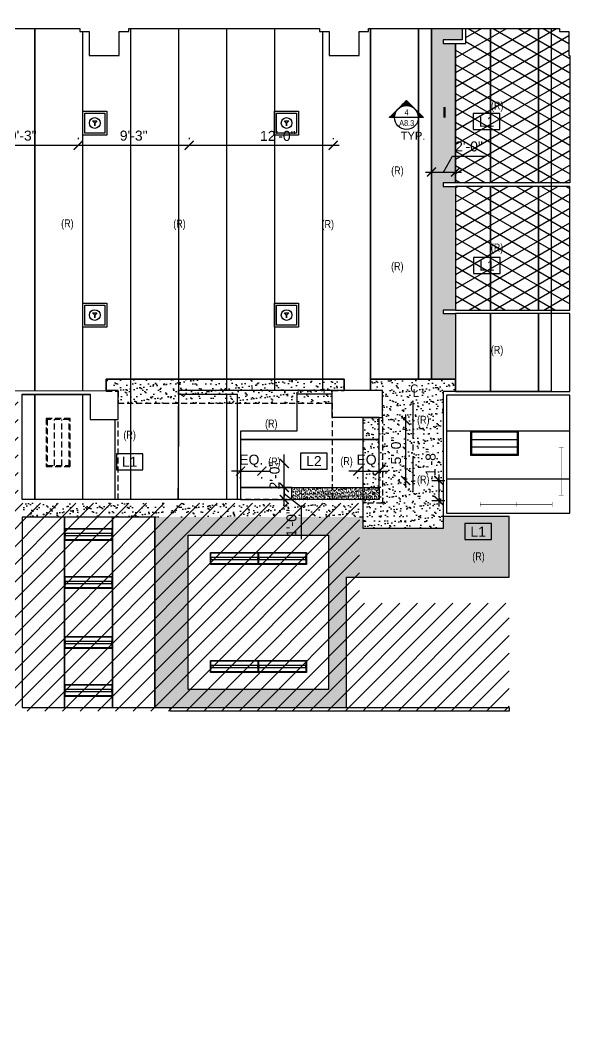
# Model space of a CAD drawing. Header units: inches. Extents: x 435 to 7273, y 589 to 6698.
# Drawn here: x 1720 to 2270, y 589 to 1604 of the extents above; entities that cross this region are included whole.
import ezdxf
from ezdxf.enums import TextEntityAlignment as Align

# ---------------------------------------------------------------- set-up
doc = ezdxf.new("R2010")
doc.units = ezdxf.units.IN
doc.header["$LTSCALE"] = 96
doc.header["$MEASUREMENT"] = 0
doc.linetypes.add('CENTER4', pattern=[0.5625, 0.375, -0.0625, 0.0625, -0.0625])
doc.linetypes.add('HIDDEN4', pattern=[0.09375, 0.0625, -0.03125])
for name, color, linetype in [('A-Anno-Clng', 7, 'Continuous'), ('A-Anno-Demo', 7, 'Continuous'), ('A-ANNO-DIMS-96', 4, 'Continuous'), ('A-Anno-Flor', 7, 'Continuous'), ('A-Clng-Demo', 7, 'HIDDEN4'), ('A-Clng-Exst', 7, 'Continuous'), ('A-Clng-Grid-Exst', 11, 'Continuous'), ('A-Clng-Grid-Neww', 43, 'Continuous'), ('A-Clng-Neww', 94, 'Continuous'), ('A-Clng-Patt', 13, 'Continuous'), ('A-Clng-Sound', 1, 'Continuous'), ('A-Grid-Clip', 231, 'Continuous'), ('A-Lite-Demo', 4, 'HIDDEN4'), ('A-Lite-Exst', 55, 'Continuous'), ('A-Lite-Neww', 181, 'Continuous')]:
    doc.layers.add(name, color=color, linetype=linetype)
doc.styles.add('XFINE_0', font='swissl.ttf')
doc.styles.add('XFINE_1-8', font='swissl.ttf', dxfattribs={"height": 10})
doc.dimstyles.new('OTJ_1-8', dxfattribs={"dimscale": 96, "dimtxt": 0.09375, "dimasz": 0.09375, "dimexe": 0.0625, "dimexo": 0.15625, "dimgap": 0.046875, "dimtad": 1, "dimdec": 1, "dimzin": 3, "dimdsep": 46, "dimlunit": 4, "dimtxsty": 'XFINE_1-8', "dimblk": 'ARCHTICK', "dimcen": 0.09, "dimdle": 0.0625, "dimclrd": 15, "dimclre": 15, "dimclrt": 7, "dimadec": 0, "dimazin": 0, "dimtfac": 0.75, "dimtdec": 1, "dimtix": 1, "dimtmove": 1, "dimatfit": 3, "dimfxl": 1, "dimfrac": 1, "dimtolj": 1, "dimtzin": 0, "dimarcsym": 0})
pattern_1 = [(37.5, (700.25, 543), (-0.314967, 9.63412), [0, -7.6, 0, -8.5, 0, -8.125]), (7.5, (700.25, 543), (8.84888, 14.11073), [0, -4.1, 0, -6.85, 0, -2.625]), (327.5, (694.1, 543), (15.57071, 0.028295), [0, -2.5, 0, -9, 0, -11.75]), (317.5, (694.1, 543), (15.03063, 4.38838), [0, -1.25, 0, -5.9, 0, -6.75])]
pattern_2 = [(37.5, (700.25, 543), (-0.09449, 2.8902357), [0, -2.28, 0, -2.55, 0, -2.4375]), (7.5, (700.25, 543), (2.654665, 4.233219), [0, -1.23, 0, -2.055, 0, -0.7875]), (327.5, (698.405, 543), (4.6712128, 0.0084886), [0, -0.75, 0, -2.7, 0, -3.525]), (317.5, (698.405, 543), (4.50919, 1.316513), [0, -0.375, 0, -1.77, 0, -2.025])]

# ---------------------------------------------------------------- blocks, each defined once
blk = doc.blocks.new('A$C16E46381')
for points in [[(0, 0), (-24, 0), (-24, 24), (0, 24)], [(-2, 2), (-22, 2), (-22, 22), (-2, 22)]]:
    blk.add_lwpolyline(points, close=True)
blk.add_lwpolyline([(-12, 12), (-12, 9.3), (-12, 12), (-14.1, 14.1), (-9.9, 14.1), (-12, 12)])
blk.add_circle((-12, 12), 5.37)
blk = doc.blocks.new('A$C243F6A3F')
at = {"color": 0, "lineweight": -3}
for p, q in [((0, 48), (0, 0)), ((24, 48), (0, 48)), ((8.3, 1), (8.3, 47)), ((15.7, 1), (15.7, 47)), ((24, 0), (24, 48)), ((0, 0), (24, 0))]:
    blk.add_line(p, q, dxfattribs=at)
blk.add_lwpolyline([(1, 1), (23, 1), (23, 47), (1, 47)], close=True, dxfattribs=at)
blk = doc.blocks.new('OTJ_Section_1')
at = {"color": 0}
blk.add_line((2, 0), (-2, 0), dxfattribs=at)
blk.add_circle((0, 0), 2, dxfattribs=at)
at = {"color": 0, "style": 'XFINE_0', "width": 0.8}
blk.add_attdef('NUMBER', text='', height=1, dxfattribs=at).set_placement((0, 0.38), align=Align.CENTER)
blk.add_attdef('SHEET', text='', height=1, dxfattribs=at).set_placement((0, -0.42), align=Align.TOP_CENTER)
blk = doc.blocks.new('OTJ_Section_Arrow_1')
h = blk.add_hatch()
h.set_pattern_fill('_USER', color=0, scale=0.008, angle=90, style=0, pattern_type=0)
h.set_pattern_definition([(90, (0, 0), (-0.008, 5e-19), [])])
h.paths.add_polyline_path([(-1.41, 1.41), (-2.83, 0), (-2, 0, -0.198912)])
h.paths.add_polyline_path([(0, 2.83), (-1.41, 1.41, -0.414214), (1.41, 1.41)])
h.paths.add_polyline_path([(1.41, 1.41, -0.198912), (2, 0), (2.83, 0)])
h = blk.add_hatch(color=0)
h.paths.add_polyline_path([(-1.41, 1.41), (-2.83, 0), (-2, 0, -0.198912)])
h.paths.add_polyline_path([(0, 2.83), (-1.41, 1.41, -0.414214), (1.41, 1.41)])
h.paths.add_polyline_path([(1.9, 0.93), (1.8, 0.88, -0.114349), (2, 0), (2.83, 0)])
h.paths.add_polyline_path([(1.41, 1.41, -0.082683), (1.8, 0.88), (1.9, 0.93)])
at = {"color": 0}
blk.add_lwpolyline([(-2, 0), (-2.83, 0), (0, 2.83), (2.83, 0), (2, 0)], dxfattribs=at)
blk.add_lwpolyline([(-2, 0), (-2.83, 0), (0, 2.83), (2.83, 0), (2, 0)], dxfattribs=at)
blk = doc.blocks.new('A$C0534209D')
for points in [[(-48, -12), (-48, 0), (0, 0), (0, -12)], [(-47.5, -11.5), (-47.5, -0.5), (-0.5, -0.5), (-0.5, -11.5)], [(-47.5, -5), (-47.5, -7), (-0.5, -7), (-0.5, -5)]]:
    blk.add_lwpolyline(points, close=True)
blk = doc.blocks.new('_ArchTick')
at = {"color": 0, "linetype": 'ByBlock', "const_width": 0.15}
blk.add_lwpolyline([(-0.5, -0.5), (0.5, 0.5)], dxfattribs=at)
blk = doc.blocks.new('*D224')
at = {"layer": 'A-Clng-Neww', "color": 15, "lineweight": -2, "transparency": 16777216}
for p, q in [((1983.8, 1118.8), (1983.8, 1142.8)), ((1976.4, 1136.8), (1977.8, 1136.8)), ((1983.8, 1130.8), (2000.6, 1117.4)), ((1977.1, 1124.8), (1977.8, 1124.8)), ((2000.6, 1117.4), (2000.6, 1085.3))]:
    blk.add_line(p, q, dxfattribs=at)
at = {"layer": 'DefPoints', "color": 0, "transparency": 16777216}
for p in [(1983.8, 1136.8), (1991.4, 1136.8), (1992.1, 1124.8)]:
    blk.add_point(p, dxfattribs=at)
at = {"layer": 'A-Clng-Neww', "color": 15, "lineweight": -2, "transparency": 16777216, "xscale": 9, "yscale": 9, "zscale": 9}
for p, rotation in [((1983.8, 1136.8), 90), ((1983.8, 1124.8), 270)]:
    blk.add_blockref('_ArchTick', p, dxfattribs=dict(at, rotation=rotation))
at = {"layer": 'A-Clng-Neww', "color": 7, "transparency": 16777216, "insert": (1991, 1101.3), "char_height": 10, "attachment_point": 5, "rotation": 90, "style": 'XFINE_1-8'}
blk.add_mtext('\\A1;1\'-0"', dxfattribs=at)
blk = doc.blocks.new('*D225')
at = {"layer": 'A-Clng-Neww', "color": 15, "lineweight": -2, "transparency": 16777216}
for p, q in [((1983.8, 1160.8), (1983.8, 1169.8)), ((1976.4, 1160.8), (1977.8, 1160.8)), ((1983.8, 1136.8), (1983.8, 1160.8)), ((1976.4, 1136.8), (1977.8, 1136.8)), ((1983.8, 1136.8), (1983.8, 1127.8))]:
    blk.add_line(p, q, dxfattribs=at)
at = {"layer": 'DefPoints', "color": 0, "transparency": 16777216}
for p in [(1983.8, 1160.8), (1991.4, 1160.8), (1991.4, 1136.8)]:
    blk.add_point(p, dxfattribs=at)
at = {"layer": 'A-Clng-Neww', "color": 15, "lineweight": -2, "transparency": 16777216, "xscale": 9, "yscale": 9, "zscale": 9}
for p, rotation in [((1983.8, 1160.8), 270), ((1983.8, 1136.8), 90)]:
    blk.add_blockref('_ArchTick', p, dxfattribs=dict(at, rotation=rotation))
at = {"layer": 'A-Clng-Neww', "color": 7, "transparency": 16777216, "insert": (1974.1, 1148.8), "char_height": 10, "attachment_point": 5, "rotation": 90, "style": 'XFINE_1-8'}
blk.add_mtext('\\A1;2\'-0"', dxfattribs=at)
blk = doc.blocks.new('*D228')
at = {"layer": 'A-Clng-Neww', "color": 15, "lineweight": -2, "transparency": 16777216}
for p, q in [((1666.6, 1485.6), (1666.6, 1485)), ((1777.6, 1486.4), (1777.6, 1485)), ((1660.6, 1479), (1783.6, 1479))]:
    blk.add_line(p, q, dxfattribs=at)
at = {"layer": 'DefPoints', "color": 0, "transparency": 16777216}
for p in [(1777.6, 1479), (1666.6, 1470.6), (1777.6, 1471.4, 2.4)]:
    blk.add_point(p, dxfattribs=at)
at = {"layer": 'A-Clng-Neww', "color": 15, "lineweight": -2, "transparency": 16777216, "xscale": 9, "yscale": 9, "zscale": 9, "rotation": 180}
blk.add_blockref('_ArchTick', (1666.6, 1479), dxfattribs=at)
at = {"layer": 'A-Clng-Neww', "color": 15, "lineweight": -2, "transparency": 16777216, "xscale": 9, "yscale": 9, "zscale": 9}
blk.add_blockref('_ArchTick', (1777.6, 1479), dxfattribs=at)
at = {"layer": 'A-Clng-Neww', "color": 7, "transparency": 16777216, "insert": (1722.1, 1488.6), "char_height": 10, "attachment_point": 5, "style": 'XFINE_1-8'}
blk.add_mtext('\\A1;9\'-3"', dxfattribs=at)
blk = doc.blocks.new('*D230')
at = {"layer": 'A-Clng-Neww', "color": 15, "lineweight": -2, "transparency": 16777216}
for p, q in [((1777.6, 1485.6), (1777.6, 1485)), ((1888.6, 1486.4), (1888.6, 1485)), ((1771.6, 1479), (1894.6, 1479))]:
    blk.add_line(p, q, dxfattribs=at)
at = {"layer": 'DefPoints', "color": 0, "transparency": 16777216}
for p in [(1888.6, 1479), (1777.6, 1470.6), (1888.6, 1471.4, 2.4)]:
    blk.add_point(p, dxfattribs=at)
at = {"layer": 'A-Clng-Neww', "color": 15, "lineweight": -2, "transparency": 16777216, "xscale": 9, "yscale": 9, "zscale": 9, "rotation": 180}
blk.add_blockref('_ArchTick', (1777.6, 1479), dxfattribs=at)
at = {"layer": 'A-Clng-Neww', "color": 15, "lineweight": -2, "transparency": 16777216, "xscale": 9, "yscale": 9, "zscale": 9}
blk.add_blockref('_ArchTick', (1888.6, 1479), dxfattribs=at)
at = {"layer": 'A-Clng-Neww', "color": 7, "transparency": 16777216, "insert": (1833.1, 1488.6), "char_height": 10, "attachment_point": 5, "style": 'XFINE_1-8'}
blk.add_mtext('\\A1;9\'-3"', dxfattribs=at)
blk = doc.blocks.new('*D231')
at = {"layer": 'A-Clng-Neww', "color": 15, "lineweight": -2, "transparency": 16777216}
for p, q in [((1888.6, 1486.4), (1888.6, 1485)), ((2032.7, 1486.1), (2032.7, 1485)), ((1882.6, 1479), (2038.7, 1479))]:
    blk.add_line(p, q, dxfattribs=at)
at = {"layer": 'DefPoints', "color": 0, "transparency": 16777216}
for p in [(2032.7, 1479), (1888.6, 1471.4, 11.5), (2032.7, 1471.1, 2.4)]:
    blk.add_point(p, dxfattribs=at)
at = {"layer": 'A-Clng-Neww', "color": 15, "lineweight": -2, "transparency": 16777216, "xscale": 9, "yscale": 9, "zscale": 9, "rotation": 180}
blk.add_blockref('_ArchTick', (1888.6, 1479), dxfattribs=at)
at = {"layer": 'A-Clng-Neww', "color": 15, "lineweight": -2, "transparency": 16777216, "xscale": 9, "yscale": 9, "zscale": 9}
blk.add_blockref('_ArchTick', (2032.7, 1479), dxfattribs=at)
at = {"layer": 'A-Clng-Neww', "color": 7, "transparency": 16777216, "insert": (1977.3, 1488.3), "char_height": 10, "attachment_point": 5, "style": 'XFINE_1-8'}
blk.add_mtext('\\A1;12\'-0"', dxfattribs=at)
blk = doc.blocks.new('Plan Note Tag')
at = {"color": 4}
blk.add_lwpolyline([(28.1, 1.1), (54.7, 1.1), (54.7, 17.1), (28.1, 17.1)], close=True, dxfattribs=at)
at = {"color": 0, "style": 'XFINE_1-8'}
blk.add_attdef('MULTI-NOTE', text='', height=10, dxfattribs=at).set_placement((41.4, 9.1), align=Align.MIDDLE_CENTER)
blk = doc.blocks.new('*D232')
at = {"color": 15, "lineweight": -2, "transparency": 16777216}
for p, q in [((2138.5, 1149.8), (2138.5, 1117.7)), ((2131.4, 1143.8), (2144.5, 1143.8)), ((2131.5, 1123.7), (2144.5, 1123.7))]:
    blk.add_line(p, q, dxfattribs=at)
at = {"layer": 'DefPoints', "color": 0, "transparency": 16777216}
for p in [(2116.4, 1143.8), (2116.5, 1123.7), (2138.5, 1123.7)]:
    blk.add_point(p, dxfattribs=at)
at = {"color": 15, "lineweight": -2, "transparency": 16777216, "xscale": 9, "yscale": 9, "zscale": 9}
for p, rotation in [((2138.5, 1143.8), 90), ((2138.5, 1123.7), 270)]:
    blk.add_blockref('_ArchTick', p, dxfattribs=dict(at, rotation=rotation))
at = {"color": 7, "transparency": 16777216, "insert": (2130.2, 1162.3), "char_height": 10, "attachment_point": 5, "rotation": 90, "style": 'XFINE_1-8'}
blk.add_mtext('\\A1;1\'-8"', dxfattribs=at)
blk = doc.blocks.new('*D233')
at = {"color": 15, "lineweight": -2, "transparency": 16777216}
for p, q in [((2105.2, 1209.8), (2105.2, 1137.8)), ((2097.4, 1203.8), (2099.2, 1203.8)), ((2097.4, 1143.8), (2099.2, 1143.8))]:
    blk.add_line(p, q, dxfattribs=at)
at = {"layer": 'DefPoints', "color": 0, "transparency": 16777216}
for p in [(2112.4, 1203.8), (2105.2, 1143.8), (2112.4, 1143.8)]:
    blk.add_point(p, dxfattribs=at)
at = {"color": 15, "lineweight": -2, "transparency": 16777216, "xscale": 9, "yscale": 9, "zscale": 9}
for p, rotation in [((2105.2, 1203.8), 90), ((2105.2, 1143.8), 270)]:
    blk.add_blockref('_ArchTick', p, dxfattribs=dict(at, rotation=rotation))
at = {"color": 7, "transparency": 16777216, "insert": (2095.6, 1173.8), "char_height": 10, "attachment_point": 5, "rotation": 90, "style": 'XFINE_1-8'}
blk.add_mtext('\\A1;5\'-0"', dxfattribs=at)
blk = doc.blocks.new('*D234')
at = {"color": 15, "lineweight": -2, "transparency": 16777216}
for p, q in [((1940.1, 1153.3), (1931.1, 1153.3)), ((1940.1, 1153.3), (1961.4, 1153.3)), ((1940.1, 1145.8), (1940.1, 1147.3)), ((1961.4, 1153.3), (1970.4, 1153.3)), ((1961.4, 1145.8), (1961.4, 1147.3))]:
    blk.add_line(p, q, dxfattribs=at)
at = {"layer": 'DefPoints', "color": 0, "transparency": 16777216}
for p in [(1940.1, 1160.8), (1961.4, 1160.8), (1961.4, 1153.3)]:
    blk.add_point(p, dxfattribs=at)
at = {"color": 15, "lineweight": -2, "transparency": 16777216, "xscale": 9, "yscale": 9, "zscale": 9}
blk.add_blockref('_ArchTick', (1940.1, 1153.3), dxfattribs=at)
at = {"color": 15, "lineweight": -2, "transparency": 16777216, "xscale": 9, "yscale": 9, "zscale": 9, "rotation": 180}
blk.add_blockref('_ArchTick', (1961.4, 1153.3), dxfattribs=at)
at = {"color": 7, "transparency": 16777216, "insert": (1950.7, 1163.3), "char_height": 10, "attachment_point": 5, "style": 'XFINE_1-8'}
blk.add_mtext('\\A1;EQ.', dxfattribs=at)
blk = doc.blocks.new('*D235')
at = {"color": 15, "lineweight": -2, "transparency": 16777216}
for p, q in [((2057.4, 1153.3), (2048.4, 1153.3)), ((2057.4, 1153.3), (2078.6, 1153.3)), ((2057.4, 1145.8), (2057.4, 1147.3)), ((2078.6, 1153.3), (2087.6, 1153.3)), ((2078.6, 1145.8), (2078.6, 1147.3))]:
    blk.add_line(p, q, dxfattribs=at)
at = {"layer": 'DefPoints', "color": 0, "transparency": 16777216}
for p in [(2057.4, 1160.8), (2078.6, 1160.8), (2078.6, 1153.3)]:
    blk.add_point(p, dxfattribs=at)
at = {"color": 15, "lineweight": -2, "transparency": 16777216, "xscale": 9, "yscale": 9, "zscale": 9}
blk.add_blockref('_ArchTick', (2057.4, 1153.3), dxfattribs=at)
at = {"color": 15, "lineweight": -2, "transparency": 16777216, "xscale": 9, "yscale": 9, "zscale": 9, "rotation": 180}
blk.add_blockref('_ArchTick', (2078.6, 1153.3), dxfattribs=at)
at = {"color": 7, "transparency": 16777216, "insert": (2068, 1163.3), "char_height": 10, "attachment_point": 5, "style": 'XFINE_1-8'}
blk.add_mtext('\\A1;EQ.', dxfattribs=at)
blk = doc.blocks.new('*D236')
at = {"color": 15, "lineweight": -2, "transparency": 16777216}
for p, q in [((2131, 1466.2), (2131, 1458.2)), ((2143, 1452.2), (2152.2, 1468.2)), ((2152.2, 1468.2), (2185.1, 1468.2)), ((2155, 1466.2), (2155, 1458.2)), ((2125, 1452.2), (2161, 1452.2))]:
    blk.add_line(p, q, dxfattribs=at)
at = {"layer": 'DefPoints', "color": 0, "transparency": 16777216}
for p in [(2155, 1452.2), (2131, 1451.2), (2155, 1451.2)]:
    blk.add_point(p, dxfattribs=at)
at = {"color": 15, "lineweight": -2, "transparency": 16777216, "xscale": 9, "yscale": 9, "zscale": 9, "rotation": 180}
blk.add_blockref('_ArchTick', (2131, 1452.2), dxfattribs=at)
at = {"color": 15, "lineweight": -2, "transparency": 16777216, "xscale": 9, "yscale": 9, "zscale": 9}
blk.add_blockref('_ArchTick', (2155, 1452.2), dxfattribs=at)
at = {"color": 7, "transparency": 16777216, "insert": (2168.6, 1477.8), "char_height": 10, "attachment_point": 5, "style": 'XFINE_1-8'}
blk.add_mtext('\\A1;2\'-0"', dxfattribs=at)

msp = doc.modelspace()

# ---------------------------------------------------------------- hatches: boundary and pattern name
at = {"layer": 'A-Anno-Demo'}
h = msp.add_hatch(dxfattribs=at)
h.set_pattern_fill('ANSI31', color=8, scale=100)
h.paths.add_polyline_path([(1486.78, 1603.94), (1486.78, 1234.51), (1717.62, 1234.51), (1717.62, 1121.26), (2059.11, 1121.26), (2059.11, 1021.13), (2208.63, 1021.13), (2208.63, 913.26), (1408.52, 913.26), (1408.8, 919.94), (1338.61, 914.27), (1338.61, 853.26), (1329.61, 828.26), (1330.11, 627.76), (1308.61, 627.76), (1308.61, 588.76), (645.02, 591.57), (645.02, 1011.21), (958.79, 1011.21), (961.75, 1000.15), (961.75, 1010.67), (1094.97, 1010.73), (964.22, 1010.73), (952.92, 1014.99), (953.05, 1603.94)])
at = {"layer": 'A-Clng-Demo'}
h = msp.add_hatch(dxfattribs=at)
h.set_pattern_fill('AR-SAND', color=256, scale=5)
h.set_pattern_definition(pattern_1)
h.paths.add_polyline_path([(1817.62, 1233.26), (1817.62, 1221.26), (2031.61, 1221.26), (2031.61, 1233.76), (2043.61, 1233.76), (2043.61, 1245.26), (1805.62, 1245.26), (1805.62, 1233.26)])
h.paths.add_polyline_path([(2062.61, 1206.76), (2082.11, 1206.76), (2082.11, 1121.26), (2062.61, 1121.26)])
at = {"layer": 'A-Clng-Patt'}
h = msp.add_hatch(dxfattribs=at)
h.set_pattern_fill('AR-SAND', color=256, scale=1.5, style=0)
h.set_pattern_definition(pattern_2)
h.paths.add_polyline_path([(2154.99, 1580.76), (2154.99, 1441.38), (2142.61, 1441.38), (2142.61, 1437.88), (2154.99, 1437.88), (2154.99, 1314.26), (2142.61, 1314.26), (2142.61, 1310.76), (2154.99, 1310.76), (2154.99, 1245.26), (2130.99, 1245.26), (2130.99, 1595.75), (2161.86, 1595.75), (2161.86, 1584.26), (2142.61, 1584.26), (2142.61, 1580.76)])
h = msp.add_hatch(dxfattribs=at)
h.set_pattern_fill('GENERAL_DIAMONDS', color=256, scale=100, angle=90, style=0, pattern_type=2)
h.set_pattern_definition([(150, (2786.843, 170.185), (-6.25, -10.82532), []), (210, (2786.843, 170.185), (6.25, -10.82532), [])])
h.paths.add_polyline_path([(2154.99, 1314.26), (2269.61, 1314.26), (2269.61, 1437.88), (2154.99, 1437.88)])
h.paths.add_polyline_path([(2269.61, 1441.38), (2154.99, 1441.38), (2154.99, 1580.76), (2165.36, 1580.76), (2165.36, 1595.75), (2259.11, 1595.75), (2259.11, 1592.76), (2268.61, 1592.76), (2268.61, 1568.76), (2269.61, 1568.76)])
h = msp.add_hatch(dxfattribs=at)
h.set_pattern_fill('AR-SAND', color=256, scale=5)
h.set_pattern_definition(pattern_1)
h.paths.add_polyline_path([(2142.61, 1107.76), (2142.61, 1095.76), (2062.61, 1095.76), (2062.61, 1206.76), (2082.11, 1206.76), (2082.11, 1233.77), (2070.11, 1233.77), (2070.11, 1245.26), (2142.61, 1245.26), (2154.61, 1245.26), (2154.61, 1232.76), (2142.61, 1232.76)])
h.paths.add_polyline_path([(2062.61, 1206.76), (2082.11, 1206.76), (2082.11, 1121.26), (2062.61, 1121.26)], flags=17)
h = msp.add_hatch(dxfattribs=at)
h.set_pattern_fill('AR-SAND', color=256, scale=1.5, style=0)
h.set_pattern_definition(pattern_2)
h.paths.add_polyline_path([(2078.61, 1136.76), (2078.61, 1124.76), (1991.36, 1124.76), (1991.36, 1136.76)])
h = msp.add_hatch(dxfattribs=at)
h.set_pattern_fill('AR-SAND', color=256, scale=5, style=0)
h.paths.add_polyline_path([(1866.1, 1107.26), (1721.62, 1107.26), (1721.62, 1121.26), (1866.1, 1121.26)])
h = msp.add_hatch(dxfattribs=at)
h.set_pattern_fill('AR-SAND', color=256, scale=5, style=0)
h.paths.add_polyline_path([(2059.11, 1107.26), (1869.61, 1107.26), (1869.61, 1121.26), (2059.11, 1121.26)])
h = msp.add_hatch(dxfattribs=at)
h.set_pattern_fill('AR-SAND', color=256, scale=5, style=0)
h.paths.add_polyline_path([(2046.11, 916.76), (2046.11, 1047.26), (2208.63, 1047.26), (2208.63, 1107.76), (2142.61, 1107.76), (2142.61, 1095.76), (2062.61, 1095.76), (2062.61, 1107.26), (1866.1, 1107.26), (1866.1, 1107.25), (1854.1, 1107.25), (1854.11, 916.76)])
h.paths.add_polyline_path([(2028.11, 934.76), (1887.61, 934.76), (1887.61, 1089.25), (2028.11, 1089.25)], flags=16)

# ---------------------------------------------------------------- linework, layer by layer
msp.add_lwpolyline([(1869.6, 916.76), (2208.63, 916.76), (2208.63, 913.26), (1869.6, 913.26)], close=True)
at = {"layer": 'A-Anno-Clng'}
msp.add_lwpolyline([(2143.98, 1517.39, 2.25, 2.25, 0), (2143.98, 1506.77, 0, 0, 0), (2117.99, 1506.77, 0, 0, 0)], format="xyseb", dxfattribs=at)
at = {"layer": 'A-ANNO-DIMS-96', "linetype": 'CENTER4'}
msp.add_lwpolyline([(2112.36, 1221.98), (2112.36, 1133.51)], dxfattribs=at)
at = {"layer": 'A-Anno-Flor', "color": 15}
msp.add_lwpolyline([(2154.99, 1262.89, 0, 3, 0), (2164, 1262.89, 0, 0, 0), (2178.02, 1262.89, 0, 0, 0), (2178.02, 1239.01, 0, 0, 0), (2164, 1239.01, 3, 0, 0), (2154.99, 1239.01, 0, 3, 0)], format="xyseb", dxfattribs=at)
at = {"layer": 'A-Clng-Demo'}
for points in [[(1817.62, 1233.26), (1817.62, 1221.26), (2031.61, 1221.26), (2031.61, 1233.76), (2043.61, 1233.76), (2043.61, 1245.26), (1805.62, 1245.26), (1805.62, 1233.26)], [(2031.61, 1124.76), (1817.62, 1124.76), (1817.62, 1221.26), (2031.61, 1221.26)], [(2062.61, 1206.76), (2082.11, 1206.76), (2082.11, 1121.26), (2062.61, 1121.26)]]:
    msp.add_lwpolyline(points, close=True, dxfattribs=at)
at = {"layer": 'A-Clng-Exst'}
msp.add_lwpolyline([(2142.61, 1107.76), (2142.61, 1095.76), (2062.61, 1095.76), (2062.61, 1206.76), (2082.11, 1206.76), (2082.11, 1233.77), (2070.11, 1233.77), (2070.11, 1245.26), (2142.61, 1245.26), (2154.99, 1245.26), (2154.99, 1232.76), (2142.61, 1232.76)], close=True, dxfattribs=at)
at = {"layer": 'A-Clng-Exst', "elevation": 0}
msp.add_lwpolyline([(1854.11, 1107.25), (1854.1, 1107.25), (1854.11, 916.76), (2046.11, 916.76), (2046.11, 1047.26), (2208.63, 1047.26), (2208.63, 1107.76), (2142.61, 1107.76), (2142.61, 1095.76), (2062.61, 1095.76), (2062.61, 1107.26), (2059.11, 1107.26)], dxfattribs=at)
at = {"layer": 'A-Clng-Grid-Exst', "const_width": 1.5}
for points in [[(1734.11, 1595.75), (1734.11, 1233.36)], [(1830.11, 1595.75), (1830.11, 1245.26)], [(1878.11, 1595.75), (1878.11, 1245.26)], [(1926.11, 1595.75), (1926.11, 1245.26)], [(1974.11, 1595.75), (1974.11, 1245.26)], [(2070.11, 1595.75), (2070.11, 1233.76)], [(2118.11, 1595.75), (2118.11, 1245.26)], [(1782.11, 1592.76), (1782.11, 1233.29)], [(2022.11, 1592.76), (2022.11, 1245.26)], [(1763.86, 916.76), (1763.86, 1107.25)], [(1811.86, 916.76), (1811.86, 1107.25)]]:
    msp.add_lwpolyline(points, dxfattribs=at)
at = {"layer": 'A-Clng-Grid-Exst', "const_width": 1.5, "elevation": 0}
for points in [[(2146.11, 1193.26), (2269.61, 1193.26)], [(2146.11, 1145.26), (2269.61, 1145.26)]]:
    msp.add_lwpolyline(points, dxfattribs=at)
at = {"layer": 'A-Clng-Grid-Neww', "const_width": 1.5}
for points in [[(2190.11, 1595.75), (2190.11, 1441.38)], [(2238.11, 1595.75), (2238.11, 1441.38)], [(2190.11, 1437.88), (2190.11, 1314.38)], [(2238.11, 1437.88), (2238.11, 1314.38)], [(2190.11, 1310.76), (2190.11, 1232.88)], [(2238.11, 1310.76), (2238.11, 1232.88)], [(1830.11, 1245.26), (1830.11, 1124.76)], [(1878.11, 1245.26), (1877.62, 1124.76)], [(1926.11, 1245.26), (1926.11, 1233.76)], [(1974.11, 1245.26), (1974.11, 1233.76)], [(2022.11, 1245.26), (2022.11, 1233.76)], [(1734.11, 1230.26), (1734.11, 1124.76)], [(1782.11, 1230.26), (1782.11, 1124.76)], [(1926.11, 1230.26), (1926.11, 1124.76)]]:
    msp.add_lwpolyline(points, dxfattribs=at)
at = {"layer": 'A-Clng-Grid-Neww', "const_width": 1.5, "elevation": 0}
for points in [[(1940.11, 1184.76), (2078.61, 1184.76)], [(1940.11, 1136.76), (1991.36, 1136.76)]]:
    msp.add_lwpolyline(points, dxfattribs=at)
at = {"layer": 'A-Clng-Neww'}
for points in [[(2154.99, 1580.76), (2154.99, 1441.38), (2142.61, 1441.38), (2142.61, 1437.88), (2154.99, 1437.88), (2154.99, 1314.26), (2142.61, 1314.26), (2142.61, 1310.76), (2154.99, 1310.76), (2154.99, 1245.26), (2130.99, 1245.26), (2130.99, 1595.75), (2161.86, 1595.75), (2161.86, 1584.26), (2142.61, 1584.26), (2142.61, 1580.76)], [(1817.62, 1233.76), (1805.62, 1233.76), (1805.62, 1245.26), (2043.61, 1245.26), (2043.61, 1233.76), (1877.62, 1233.76), (1877.62, 1230.26), (1936.61, 1230.26), (1936.61, 1124.76), (1721.62, 1124.76), (1721.62, 1230.26), (1789.62, 1230.26), (1789.62, 1204.76), (1817.62, 1204.76), (1817.62, 1233.34)], [(1817.62, 1233.76), (1805.62, 1233.76), (1805.62, 1245.26), (2043.61, 1245.26), (2043.61, 1233.76), (1877.62, 1233.76), (1877.62, 1230.26), (1936.61, 1230.26), (1936.61, 1124.76), (1721.62, 1124.76), (1721.62, 1230.26), (1789.62, 1230.26), (1789.62, 1204.76), (1817.62, 1204.76), (1817.62, 1233.34)], [(2078.61, 1206.76), (2031.61, 1206.76), (2031.61, 1230.26), (1996.16, 1230.26), (1996.16, 1193.26), (1940.11, 1193.26), (1940.11, 1124.76), (1991.36, 1124.76), (1991.36, 1136.76), (2078.61, 1136.76)], [(2078.61, 1136.76), (2078.61, 1124.76), (1991.36, 1124.76), (1991.36, 1136.76), (2078.61, 1136.76)]]:
    msp.add_lwpolyline(points, close=True, dxfattribs=at)
at = {"layer": 'A-Grid-Clip'}
msp.add_lwpolyline([(1588.11, 1595.75), (1779.11, 1595.75), (1779.11, 1592.76), (1788.61, 1592.76), (1788.61, 1568.76), (1818.61, 1568.76), (1818.61, 1592.76), (1828.11, 1592.76), (1828.11, 1595.75), (2019.11, 1595.75), (2019.11, 1592.76), (2028.61, 1592.76), (2028.61, 1568.76), (2058.61, 1568.76), (2058.61, 1592.76), (2068.11, 1592.76), (2068.11, 1595.75), (2131.01, 1595.75), (2130.99, 1245.26), (2070.11, 1245.26), (2070.11, 1233.76), (2043.61, 1233.76), (2043.61, 1245.26), (1805.62, 1245.26), (1805.62, 1233.26), (1408.52, 1233.76)], dxfattribs=at)
for points in [[(2130.99, 1595.75), (2250.86, 1595.75), (2250.86, 1439.75), (2250.86, 1232.76), (2154.99, 1232.76), (2154.99, 1245.26), (2130.99, 1245.26)], [(2130.99, 1595.75), (2250.86, 1595.75), (2250.86, 1439.75), (2250.86, 1232.76), (2154.99, 1232.76), (2154.99, 1245.26), (2130.99, 1245.26)], [(2269.61, 1441.38), (2154.99, 1441.38), (2154.99, 1580.76), (2165.36, 1580.76), (2165.36, 1595.75), (2259.11, 1595.75), (2259.11, 1592.76), (2268.61, 1592.76), (2268.61, 1568.76), (2269.61, 1568.76)], [(2269.61, 1437.88), (2154.99, 1437.88), (2154.99, 1314.26), (2269.61, 1314.26)], [(2269.61, 1437.88), (2154.99, 1437.88), (2154.99, 1314.26), (2269.61, 1314.26)], [(2269.61, 1437.88), (2154.99, 1437.88), (2154.99, 1314.26), (2269.61, 1314.26)], [(2269.61, 1310.76), (2154.99, 1310.76), (2154.99, 1232.76), (2269.61, 1232.76)], [(1721.62, 1229.76), (1789.62, 1229.76), (1789.62, 1204.76), (1814.12, 1204.76), (1814.12, 1124.76), (1721.62, 1124.76)], [(1854.11, 1107.25), (1721.62, 1107.25), (1721.62, 916.76), (1854.1, 916.76)]]:
    msp.add_lwpolyline(points, close=True, dxfattribs=at)
at = {"layer": 'A-Grid-Clip', "elevation": 0}
for points in [[(2269.61, 1111.26), (2269.61, 1229.26), (2146.11, 1229.26), (2146.11, 1111.26)], [(2028.11, 934.76), (1887.61, 934.76), (1887.61, 1089.25), (2028.11, 1089.25)]]:
    msp.add_lwpolyline(points, close=True, dxfattribs=at)
at = {"layer": 'A-Lite-Exst', "linetype": 'HIDDEN4', "const_width": 0.5}
for points in [[(2258.42, 1177.13), (2263.31, 1177.13)], [(2258.42, 1177.13), (2263.31, 1177.13)], [(2260.86, 1129.13), (2260.86, 1177.13)], [(2258.42, 1129.13), (2263.31, 1129.13)], [(2179.73, 1122.44), (2179.73, 1117.56)], [(2179.73, 1120), (2215.73, 1120)], [(2215.73, 1122.44), (2215.73, 1117.56)], [(2215.73, 1122.44), (2215.73, 1117.56)], [(2251.73, 1120), (2215.73, 1120)], [(2251.73, 1122.44), (2251.73, 1117.56)]]:
    msp.add_lwpolyline(points, dxfattribs=at)
at = {"layer": 'A-Lite-Neww', "linetype": 'HIDDEN4', "const_width": 0.5}
for points in [[(1998.61, 1130.27), (2034.61, 1130.27)], [(2034.61, 1128.27), (2070.61, 1128.27)]]:
    msp.add_lwpolyline(points, dxfattribs=at)

# ---------------------------------------------------------------- block references
at = {"layer": 'A-Anno-Clng', "xscale": 6, "yscale": 6, "zscale": 6}
msp.add_blockref('OTJ_Section_Arrow_1', (2105.99, 1506.77), dxfattribs=at)
at = {"layer": 'A-Anno-Clng'}
ref = msp.add_blockref('OTJ_Section_1', (2105.99, 1506.77), dxfattribs=dict(at, xscale=6, yscale=6, zscale=6))
ref.add_attrib('NUMBER', '4', dxfattribs={"layer": '0', "color": 0, "height": 6, "style": 'XFINE_0', "width": 0.8}).set_placement((2106.2, 1509.02), align=Align.CENTER)
ref.add_attrib('SHEET', 'A8.3', dxfattribs={"layer": '0', "color": 0, "height": 6, "style": 'XFINE_0', "width": 0.8}).set_placement((2106.25, 1504.26), align=Align.TOP_CENTER)
for p, values in [((2144.76, 1493.55), {'MULTI-NOTE': 'L1'}), ((2145.05, 1349.61), {'MULTI-NOTE': 'L1'}), ((1787.62, 1153.42), {'MULTI-NOTE': 'L1'}), ((1971.97, 1154.17), {'MULTI-NOTE': 'L2'}), ((2136.33, 1083.63), {'MULTI-NOTE': 'L1'})]:
    msp.add_blockref('Plan Note Tag', p, dxfattribs=at).add_auto_attribs(values)
at = {"layer": 'A-Clng-Sound'}
for p in [(1806.11, 1489.26), (1998.11, 1489.26), (1806.11, 1297.26), (1998.11, 1297.26)]:
    msp.add_blockref('A$C16E46381', p, dxfattribs=at)
at = {"layer": 'A-Lite-Demo'}
msp.add_blockref('A$C243F6A3F', (1745.62, 1157.76), dxfattribs=at)
at = {"layer": 'A-Lite-Exst', "rotation": 270}
msp.add_blockref('A$C243F6A3F', (2170.11, 1193.26), dxfattribs=at)
at = {"layer": 'A-Lite-Exst'}
for p in [(1811.86, 1096), (1957.86, 1072), (2005.86, 1072), (1811.86, 1048), (1811.86, 988), (1957.86, 964), (2005.86, 964), (1811.86, 940)]:
    msp.add_blockref('A$C0534209D', p, dxfattribs=at)

# ---------------------------------------------------------------- texts
at = {"layer": 'A-Anno-Clng', "insert": (2125.03, 1492.5), "char_height": 8, "width": 6.0509, "attachment_point": 3, "style": 'XFINE_0'}
msp.add_mtext('TYP.', dxfattribs=at)
at = {"layer": 'A-ANNO-DIMS-96', "linetype": 'CENTER4', "char_height": 8, "width": 6.0305, "attachment_point": 1, "style": 'XFINE_0'}
for s, insert in [('C', (2109.8, 1239.84)), ('L', (2112.28, 1235.46))]:
    msp.add_mtext(s, dxfattribs=dict(at, insert=insert))
at = {"layer": 'A-Lite-Neww', "linetype": 'Continuous', "lineweight": -3, "style": 'XFINE_1-8', "width": 0.8}
for p in [(2190.59, 1514.76), (2090.73, 1449.88), (1760.51, 1396.94), (1872.69, 1396.64), (2021.11, 1396.25), (2190.41, 1372.7), (2090.64, 1354.11), (2190.47, 1270.48), (2116.67, 1200.57), (1964.56, 1196.79), (1822.84, 1185.52), (2039.88, 1159.2), (1967.63, 1158.79), (2116.58, 1140.81), (2171.91, 1064.01)]:
    msp.add_text('(R)', height=8, dxfattribs=at).set_placement(p)

# ---------------------------------------------------------------- dimensions: what is measured, and where the dimension line sits
dim = msp.add_linear_dim(base=(2154.99, 1452.2), p1=(2130.99, 1451.22), p2=(2154.99, 1451.22), dimstyle='OTJ_1-8')
dim.commit()
dim.dimension.update_dxf_attribs({"geometry": '*D236', "text_midpoint": (2156.7, 1468.16), "dimtype": 160})
dim = msp.add_linear_dim(base=(2105.22, 1143.76), p1=(2112.36, 1203.76), p2=(2112.36, 1143.76), angle=90, dimstyle='OTJ_1-8')
dim.commit()
dim.dimension.update_dxf_attribs({"geometry": '*D233', "text_midpoint": (2095.58, 1173.76)})
for base, p1, p2, picture, middle in [((1961.36, 1153.3), (1940.11, 1160.76), (1961.36, 1160.76), '*D234', (1950.74, 1163.3)), ((2078.61, 1153.3), (2057.36, 1160.76), (2078.61, 1160.76), '*D235', (2067.98, 1163.3))]:
    dim = msp.add_linear_dim(base=base, p1=p1, p2=p2, text='EQ.', dimstyle='OTJ_1-8')
    dim.commit()
    dim.dimension.update_dxf_attribs({"geometry": picture, "text_midpoint": middle})
dim = msp.add_linear_dim(base=(2138.49, 1123.67), p1=(2116.36, 1143.76), p2=(2116.46, 1123.67), angle=90, dimstyle='OTJ_1-8')
dim.commit()
dim.dimension.update_dxf_attribs({"geometry": '*D232', "text_midpoint": (2139.82, 1162.32), "dimtype": 160})
at = {"layer": 'A-Clng-Neww'}
for base, p1, p2, picture, middle in [((1777.56, 1478.96, 4.93), (1666.57, 1470.62, 4.93), (1777.56, 1471.37, 7.37), '*D228', (1722.07, 1478.96, 4.93)), ((1888.56, 1478.98, 6.15), (1777.57, 1470.64, 6.15), (1888.56, 1471.39, 8.59), '*D230', (1833.07, 1478.98, 6.15)), ((2032.75, 1478.98, -2.87), (1888.56, 1471.37, 8.59), (2032.75, 1471.07, -0.42), '*D231', (1977.25, 1478.66, -2.87))]:
    dim = msp.add_linear_dim(base=base, p1=p1, p2=p2, dimstyle='OTJ_1-8', dxfattribs=at)
    dim.commit()
    dim.dimension.update_dxf_attribs({"geometry": picture, "text_midpoint": middle, "dimtype": 160})
dim = msp.add_linear_dim(base=(1983.77, 1160.76), p1=(1991.36, 1136.76), p2=(1991.36, 1160.76), angle=90, dimstyle='OTJ_1-8', dxfattribs=at)
dim.commit()
dim.dimension.update_dxf_attribs({"geometry": '*D225', "text_midpoint": (1974.13, 1148.76)})
dim = msp.add_linear_dim(base=(1983.77, 1136.76), p1=(1992.11, 1124.76), p2=(1991.36, 1136.76), angle=90, dimstyle='OTJ_1-8', dxfattribs=at)
dim.commit()
dim.dimension.update_dxf_attribs({"geometry": '*D224', "text_midpoint": (2000.64, 1112.88), "dimtype": 160})

doc.saveas('drawing.dxf')
